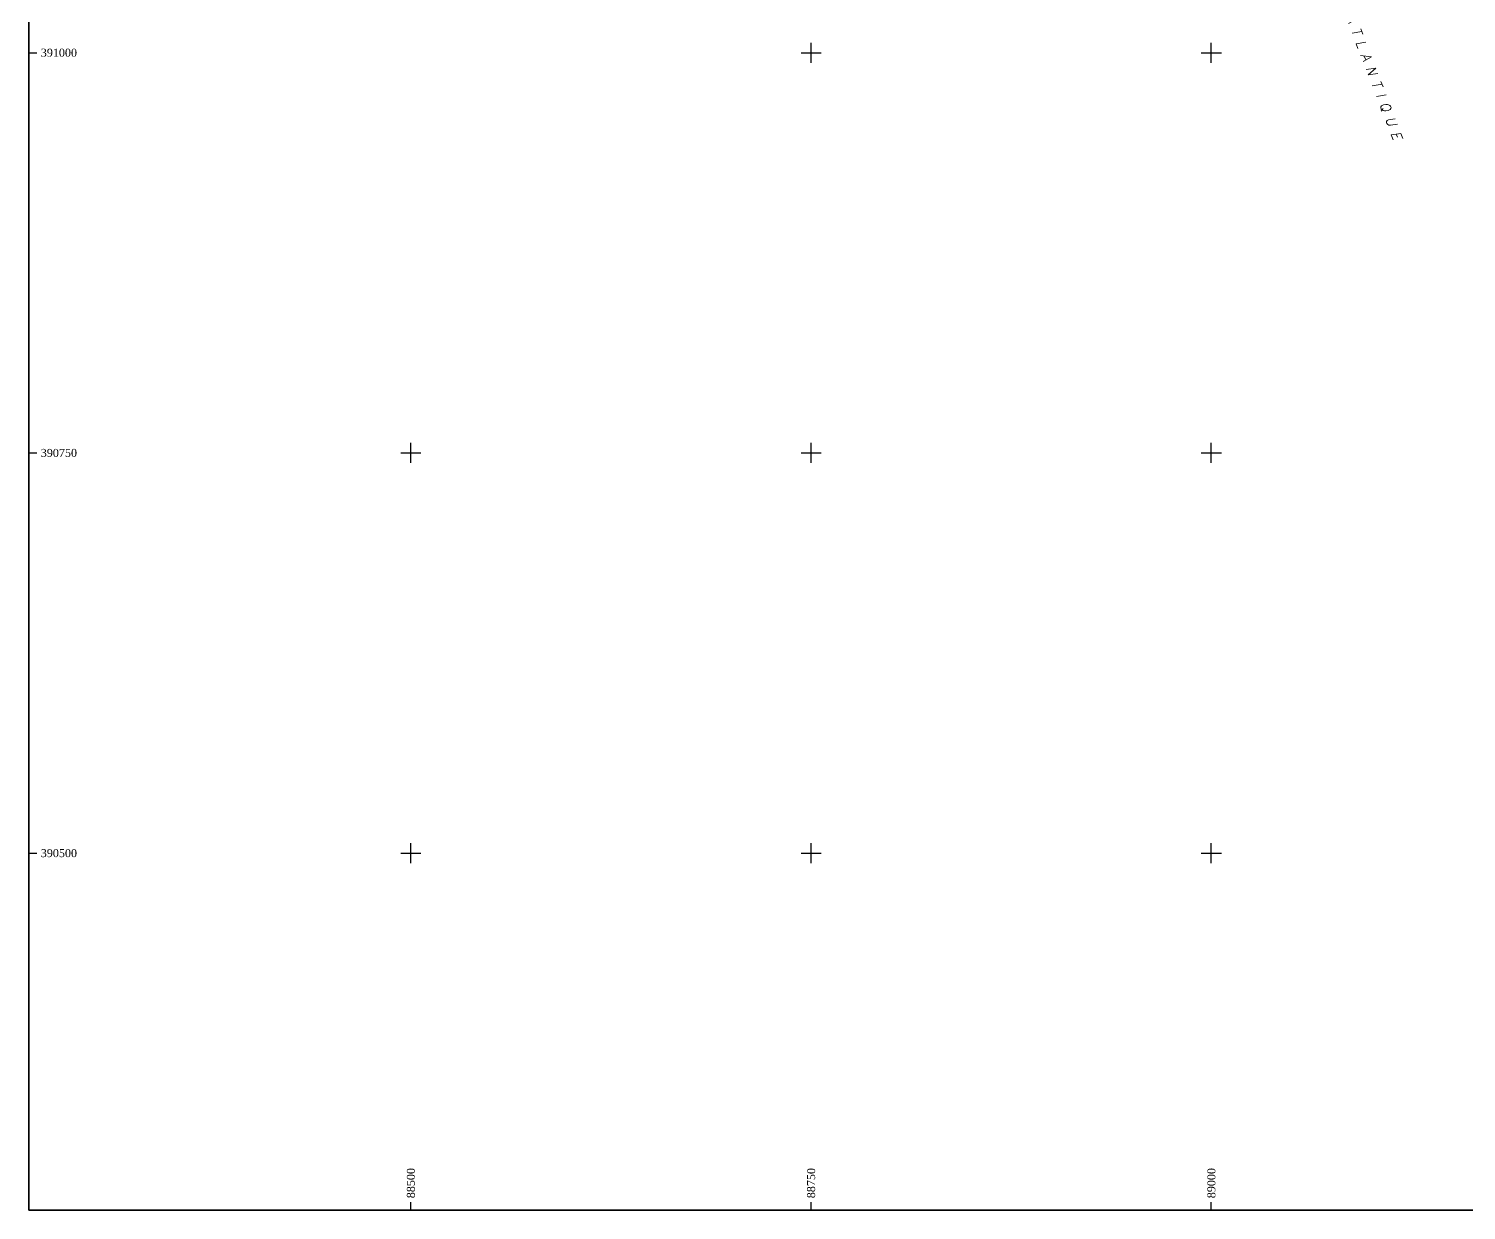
# Model space of a CAD drawing. Header units: millimetres. Extents: x 88261 to 90953, y 390274 to 392322.
# Drawn here: x 88261 to 89159, y 390274 to 391012 of the extents above; entities that cross this region are included whole.
import ezdxf

# ---------------------------------------------------------------- set-up
doc = ezdxf.new("R2010")
doc.units = ezdxf.units.MM
doc.header["$LTSCALE"] = 25
for name, color, linetype in [('Carroyage(1)', 7, 'Continuous'), ('Carroyage(1)_Croix', 7, 'Continuous'), ('Carroyage(1)_Textes', 7, 'Continuous'), ('HYDRO', 7, 'Continuous')]:
    doc.layers.add(name, color=color, linetype=linetype)
doc.styles.add('ROMANC', font='romanc.shx')
doc.styles.get("Standard").update_dxf_attribs({"font": 'times.ttf'})

msp = doc.modelspace()

# ---------------------------------------------------------------- linework, layer by layer
at = {"elevation": 14.57}
msp.add_lwpolyline([(88260.96, 392322.08), (90951.88, 392322.08), (90951.88, 390274.46), (88260.96, 390274.46)], close=True, dxfattribs=at)
at = {"layer": 'Carroyage(1)'}
for p, q in [((88260.96, 390997.54), (88265.96, 390997.54)), ((88260.96, 390747.54), (88265.96, 390747.54)), ((88260.96, 390497.54), (88265.96, 390497.54)), ((88499.65, 390274.46), (88499.65, 390279.46)), ((88749.65, 390274.46), (88749.65, 390279.46)), ((88999.65, 390274.46), (88999.65, 390279.46))]:
    msp.add_line(p, q, dxfattribs=at)
msp.add_lwpolyline([(88260.96, 390274.46), (90951.88, 390274.46), (90951.88, 392322.08), (88260.96, 392322.08)], close=True, dxfattribs=at)
at = {"layer": 'Carroyage(1)_Croix'}
for p, q in [((88749.65, 390991.29), (88749.65, 391003.79)), ((88999.65, 390991.29), (88999.65, 391003.79)), ((88743.4, 390997.54), (88755.9, 390997.54)), ((88993.4, 390997.54), (89005.9, 390997.54)), ((88499.65, 390741.29), (88499.65, 390753.79)), ((88749.65, 390741.29), (88749.65, 390753.79)), ((88999.65, 390741.29), (88999.65, 390753.79)), ((88493.4, 390747.54), (88505.9, 390747.54)), ((88743.4, 390747.54), (88755.9, 390747.54)), ((88993.4, 390747.54), (89005.9, 390747.54)), ((88499.65, 390491.29), (88499.65, 390503.79)), ((88749.65, 390491.29), (88749.65, 390503.79)), ((88999.65, 390491.29), (88999.65, 390503.79)), ((88493.4, 390497.54), (88505.9, 390497.54)), ((88743.4, 390497.54), (88755.9, 390497.54)), ((88993.4, 390497.54), (89005.9, 390497.54))]:
    msp.add_line(p, q, dxfattribs=at)

# ---------------------------------------------------------------- texts
at = {"layer": 'Carroyage(1)_Textes'}
for s, p in [('391000', (88268.46, 390995.04)), ('390750', (88268.46, 390745.04)), ('390500', (88268.46, 390495.04))]:
    msp.add_text(s, height=5, dxfattribs=at).set_placement(p)
for s, p in [('88500', (88502.15, 390281.96)), ('88750', (88752.15, 390281.96)), ('89000', (89002.15, 390281.96))]:
    msp.add_text(s, height=5, rotation=90, dxfattribs=at).set_placement(p)
at = {"layer": 'HYDRO', "color": 130, "style": 'ROMANC', "oblique": 11.99774}
msp.add_text('O C E A N            A T L A N T I Q U E', height=6, rotation=291.03026, dxfattribs=at).set_placement((89047.78, 391113.25))

doc.saveas('drawing.dxf')
